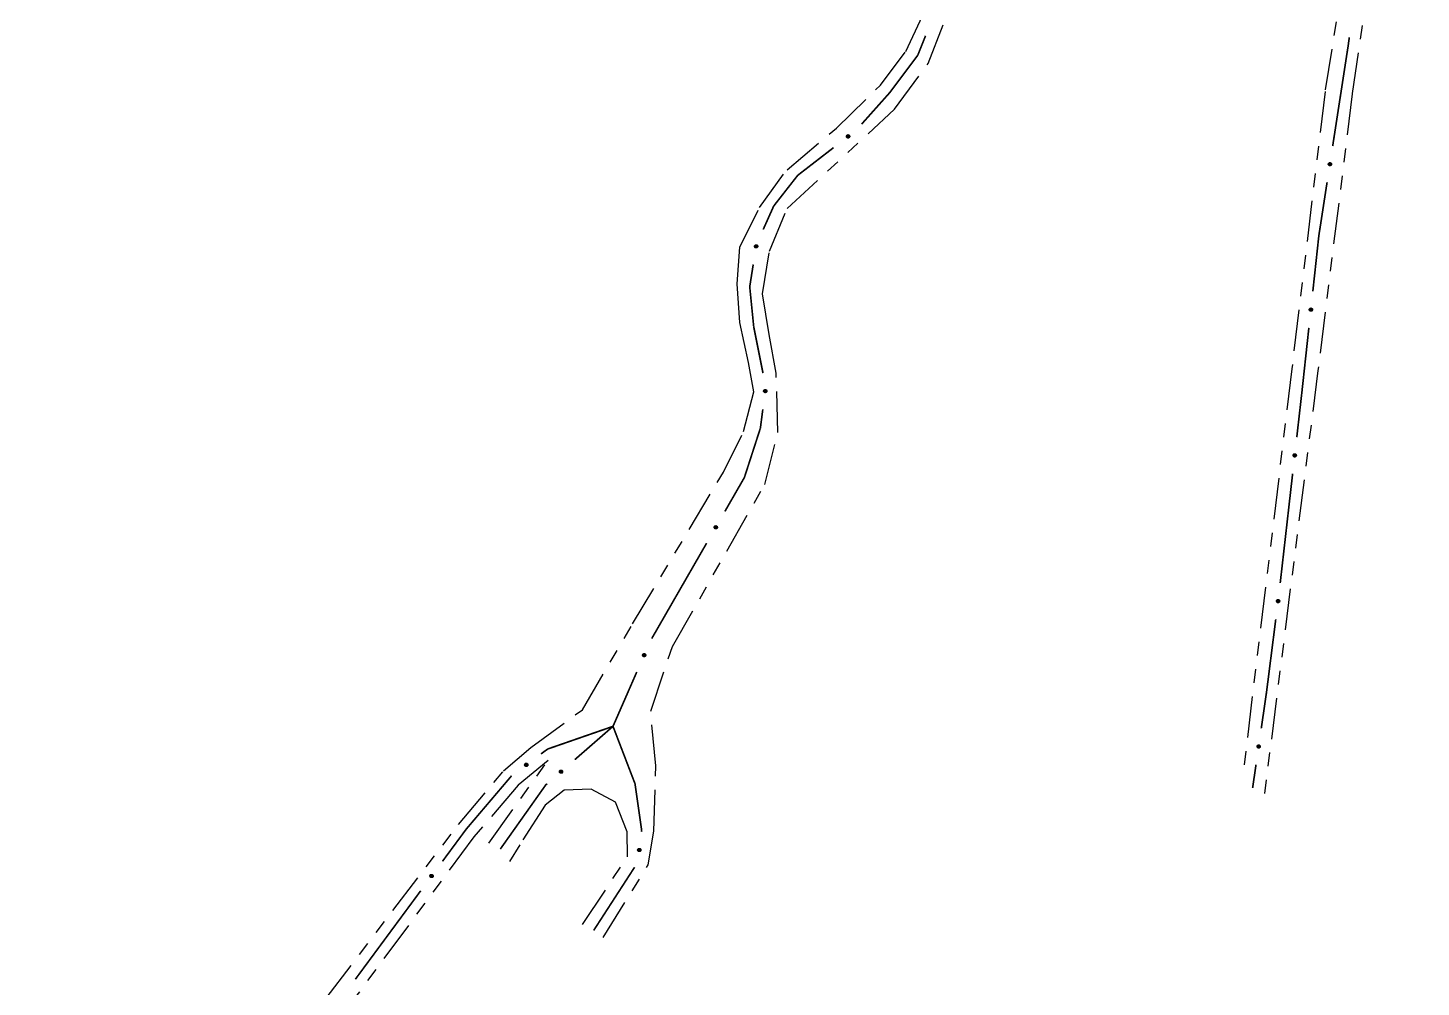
# Model space of a CAD drawing. Extents: x 208948 to 212966, y 4875285 to 4878160.
# Drawn here: x 210011.3 to 210163.3, y 4876806.4 to 4876911.1 of the extents above; entities that cross this region are included whole.
import ezdxf

# ---------------------------------------------------------------- set-up
doc = ezdxf.new("R2010")
doc.units = 0
doc.header["$LTSCALE"] = 1.5
doc.header["$MEASUREMENT"] = 0
doc.linetypes.add('TRACO_25', pattern=[8, 3, -1, 1, -1, 1, -1])
doc.layers.add('SV-EIXO-RUA-N-PAV', color=6, linetype='CONTINUOUS')
doc.layers.add('SV-RUA-NAO-PAV', color=7, linetype='CONTINUOUS')

msp = doc.modelspace()

# ---------------------------------------------------------------- linework, layer by layer
at = {"layer": 'SV-EIXO-RUA-N-PAV', "const_width": 0.18}
for points in [[(210109.25902, 4876910.197276), (210108.516238, 4876908.340323)], [(210155.496897, 4876910.019881), (210155.369215, 4876909.091282)], [(210108.408733, 4876908.071559), (210105.582413, 4876904.303133)], [(210108.516238, 4876908.340323), (210108.408733, 4876908.071559)], [(210155.369215, 4876909.091282), (210153.680379, 4876898.158287)], [(210105.352335, 4876903.996361), (210102.277649, 4876900.552713)], [(210105.582413, 4876904.303133), (210105.352335, 4876903.996361)], [(210099.218569, 4876897.993057), (210096.053429, 4876895.547267)], [(210096.053429, 4876895.547267), (210095.309885, 4876894.972711)], [(210095.309885, 4876894.972711), (210092.807468, 4876891.775177)], [(210153.069735, 4876894.205173), (210152.30643, 4876889.26378)], [(210092.690115, 4876891.625227), (210091.540837, 4876889.061452)], [(210092.807468, 4876891.775177), (210092.690115, 4876891.625227)], [(210152.174791, 4876888.411587), (210151.513493, 4876882.309616)], [(210152.30643, 4876889.26378), (210152.174791, 4876888.411587)], [(210090.455653, 4876885.247326), (210090.142118, 4876883.272055)], [(210090.142118, 4876883.272055), (210090.070346, 4876882.819891)], [(210090.070346, 4876882.819891), (210090.422805, 4876879.295295)], [(210090.422805, 4876879.295295), (210090.506974, 4876878.453608)], [(210090.506974, 4876878.453608), (210091.517779, 4876873.399583)], [(210151.082519, 4876878.332901), (210150.328315, 4876871.37365)], [(210150.325387, 4876871.346634), (210149.763907, 4876866.405608)], [(210150.328315, 4876871.37365), (210150.325387, 4876871.346634)], [(210091.500131, 4876869.449547), (210091.244189, 4876867.465991)], [(210091.234688, 4876867.392359), (210089.715068, 4876862.706866)], [(210091.244189, 4876867.465991), (210091.234688, 4876867.392359)], [(210089.488175, 4876862.007277), (210087.361009, 4876858.311138)], [(210089.715068, 4876862.706866), (210089.488175, 4876862.007277)], [(210149.312268, 4876862.431187), (210147.957352, 4876850.507924)], [(210085.365795, 4876854.844278), (210079.380154, 4876844.443696)], [(210147.471264, 4876846.537648), (210146.463484, 4876838.601378)], [(210077.746874, 4876840.794207), (210075.341961, 4876835.297263)], [(210146.458452, 4876838.561751), (210145.889568, 4876834.642771)], [(210146.463484, 4876838.601378), (210146.458452, 4876838.561751)], [(210068.020619, 4876832.389327), (210074.729117, 4876834.716766)], [(210075.152213, 4876834.863554), (210070.985365, 4876831.233032)], [(210074.729117, 4876834.716766), (210075.152213, 4876834.863554)], [(210075.341961, 4876835.297263), (210075.152213, 4876834.863554)], [(210075.152213, 4876834.863554), (210077.301722, 4876829.261803)], [(210067.298035, 4876831.85408), (210068.020619, 4876832.389327)], [(210145.314945, 4876830.68426), (210145.027634, 4876828.705004)], [(210059.142511, 4876823.656762), (210064.085195, 4876829.471685)], [(210067.969516, 4876828.605362), (210067.802304, 4876828.459673)], [(210077.301722, 4876829.261803), (210077.553669, 4876828.605215)], [(210077.553669, 4876828.605215), (210078.161319, 4876824.351667)], [(210145.027634, 4876828.705004), (210144.945303, 4876828.137839)], [(210067.802304, 4876828.459673), (210063.306357, 4876822.112452)], [(210078.161319, 4876824.351667), (210078.281383, 4876823.511219)], [(210056.546453, 4876820.143618), (210058.923654, 4876823.360592)], [(210058.923654, 4876823.360592), (210059.142511, 4876823.656762)], [(210078.281383, 4876823.511219), (210078.262651, 4876823.361365)], [(210063.306357, 4876822.112452), (210062.853851, 4876821.47362)], [(210077.502066, 4876819.488583), (210073.156056, 4876812.772022)], [(210047.037649, 4876807.275726), (210054.169252, 4876816.926645)], [(210073.156056, 4876812.772022), (210073.041844, 4876812.595512)]]:
    msp.add_lwpolyline(points, dxfattribs=at)
at = {"layer": 'SV-EIXO-RUA-N-PAV'}
for points in [[(210100.982139, 4876899.2167), (210100.976608, 4876899.168106), (210100.961917, 4876899.127472), (210100.939909, 4876899.097108), (210100.913466, 4876899.075348), (210100.883905, 4876899.056132), (210100.849828, 4876899.043335), (210100.808859, 4876899.037509), (210100.760073, 4876899.042715), (210100.719437, 4876899.060501), (210100.688515, 4876899.080484), (210100.664236, 4876899.106751), (210100.646051, 4876899.135781), (210100.633928, 4876899.171618), (210100.628429, 4876899.213193), (210100.634852, 4876899.262123), (210100.649528, 4876899.30186), (210100.671585, 4876899.33067), (210100.698147, 4876899.354911), (210100.728561, 4876899.374166), (210100.762085, 4876899.386536), (210100.803955, 4876899.391997), (210100.852164, 4876899.385018), (210100.891964, 4876899.370833), (210100.921077, 4876899.349185), (210100.944353, 4876899.322498), (210100.963986, 4876899.293083), (210100.978277, 4876899.259363), (210100.982139, 4876899.2167)], [(210153.505781, 4876896.306921), (210153.535236, 4876896.267877), (210153.552567, 4876896.228298), (210153.55752, 4876896.191126), (210153.553332, 4876896.157137), (210153.545131, 4876896.122847), (210153.529236, 4876896.090099), (210153.503543, 4876896.057662), (210153.464583, 4876896.02784), (210153.422871, 4876896.012751), (210153.386688, 4876896.005945), (210153.350995, 4876896.008271), (210153.317817, 4876896.016796), (210153.284347, 4876896.034432), (210153.251729, 4876896.06079), (210153.22269, 4876896.100691), (210153.205965, 4876896.139611), (210153.202118, 4876896.175691), (210153.204684, 4876896.211559), (210153.213476, 4876896.246466), (210153.229265, 4876896.278522), (210153.255863, 4876896.311316), (210153.295625, 4876896.339456), (210153.334252, 4876896.356579), (210153.370268, 4876896.360932), (210153.405524, 4876896.357611), (210153.440017, 4876896.349804), (210153.4736, 4876896.335196), (210153.505781, 4876896.306921)], [(210090.900432, 4876887.347244), (210090.929724, 4876887.308078), (210090.94689, 4876887.268427), (210090.951689, 4876887.231234), (210090.94736, 4876887.197263), (210090.939017, 4876887.163007), (210090.922985, 4876887.130327), (210090.897157, 4876887.097996), (210090.858074, 4876887.068336), (210090.8163, 4876887.053421), (210090.780088, 4876887.046765), (210090.744405, 4876887.04924), (210090.711263, 4876887.057902), (210090.677867, 4876887.075677), (210090.645359, 4876887.102171), (210090.616486, 4876887.142192), (210090.599923, 4876887.181181), (210090.596226, 4876887.217277), (210090.598941, 4876887.253135), (210090.607878, 4876887.288005), (210090.6238, 4876887.319994), (210090.650534, 4876887.352677), (210090.690412, 4876887.380652), (210090.72911, 4876887.397615), (210090.765144, 4876887.401818), (210090.800387, 4876887.39835), (210090.834846, 4876887.3904), (210090.868369, 4876887.375652), (210090.900432, 4876887.347244)], [(210151.422927, 4876880.452242), (210151.45412, 4876880.414572), (210151.473225, 4876880.375818), (210151.479857, 4876880.338909), (210151.477213, 4876880.304765), (210151.470574, 4876880.270139), (210151.456177, 4876880.236705), (210151.43198, 4876880.203137), (210151.394411, 4876880.171581), (210151.353425, 4876880.154618), (210151.317587, 4876880.14618), (210151.281825, 4876880.146888), (210151.248296, 4876880.153901), (210151.214061, 4876880.170003), (210151.180283, 4876880.194857), (210151.149466, 4876880.233402), (210151.130996, 4876880.271524), (210151.125519, 4876880.307393), (210151.126457, 4876880.343341), (210151.133659, 4876880.378611), (210151.14798, 4876880.411348), (210151.173066, 4876880.445313), (210151.211512, 4876880.475225), (210151.249324, 4876880.494081), (210151.285106, 4876880.50006), (210151.320477, 4876880.498339), (210151.355288, 4876880.492102), (210151.389498, 4876880.47903), (210151.422927, 4876880.452242)], [(210091.883636, 4876871.561515), (210091.914055, 4876871.523217), (210091.932368, 4876871.484082), (210091.938247, 4876871.447045), (210091.934907, 4876871.412962), (210091.927564, 4876871.378478), (210091.91249, 4876871.345345), (210091.887614, 4876871.312276), (210091.84941, 4876871.281492), (210091.808087, 4876871.265368), (210091.772085, 4876871.257662), (210091.736345, 4876871.259097), (210091.702965, 4876871.266792), (210091.669066, 4876871.283588), (210091.6358, 4876871.309125), (210091.605775, 4876871.34829), (210091.588085, 4876871.38678), (210091.58334, 4876871.422753), (210091.58501, 4876871.458675), (210091.592929, 4876871.49379), (210091.607914, 4876871.526229), (210091.633686, 4876871.559676), (210091.672734, 4876871.588798), (210091.710922, 4876871.60688), (210091.746819, 4876871.61213), (210091.782147, 4876871.609689), (210091.816823, 4876871.602744), (210091.850761, 4876871.588978), (210091.883636, 4876871.561515)], [(210149.663687, 4876864.54873), (210149.694683, 4876864.510899), (210149.713587, 4876864.472046), (210149.720027, 4876864.435102), (210149.717206, 4876864.400973), (210149.710386, 4876864.366382), (210149.695817, 4876864.333023), (210149.671445, 4876864.299581), (210149.633713, 4876864.268221), (210149.592639, 4876864.251472), (210149.556758, 4876864.24322), (210149.521, 4876864.244113), (210149.487508, 4876864.251301), (210149.453357, 4876864.267581), (210149.419708, 4876864.29261), (210149.389092, 4876864.331315), (210149.370821, 4876864.369532), (210149.36553, 4876864.405429), (210149.366656, 4876864.441372), (210149.374041, 4876864.476603), (210149.388531, 4876864.509266), (210149.413793, 4876864.5431), (210149.452395, 4876864.572811), (210149.490304, 4876864.59147), (210149.526117, 4876864.597264), (210149.561478, 4876864.595359), (210149.596256, 4876864.588941), (210149.630398, 4876864.575692), (210149.663687, 4876864.54873)], [(210086.530479, 4876856.647329), (210086.54387, 4876856.60029), (210086.545761, 4876856.557124), (210086.536975, 4876856.520667), (210086.520811, 4876856.490476), (210086.500796, 4876856.461451), (210086.47416, 4876856.43664), (210086.438497, 4876856.415651), (210086.391405, 4876856.401886), (210086.347058, 4876856.402856), (210086.310855, 4876856.409557), (210086.278403, 4876856.424599), (210086.250532, 4876856.444516), (210086.225675, 4876856.473036), (210086.204758, 4876856.509384), (210086.192063, 4876856.557073), (210086.1905, 4876856.599405), (210086.199924, 4876856.634444), (210086.215253, 4876856.666974), (210086.236042, 4876856.696361), (210086.262329, 4876856.720565), (210086.298964, 4876856.741559), (210086.346198, 4876856.753466), (210086.388401, 4876856.755507), (210086.423564, 4876856.746577), (210086.45525, 4876856.730765), (210086.484605, 4876856.711043), (210086.510661, 4876856.685307), (210086.530479, 4876856.647329)], [(210147.850513, 4876848.650384), (210147.881009, 4876848.612148), (210147.8994, 4876848.573049), (210147.905353, 4876848.536025), (210147.902083, 4876848.501935), (210147.894809, 4876848.467436), (210147.879802, 4876848.434273), (210147.854992, 4876848.401154), (210147.816851, 4876848.370293), (210147.77556, 4876848.354086), (210147.739574, 4876848.346307), (210147.703831, 4876848.34767), (210147.670435, 4876848.355298), (210147.636502, 4876848.372026), (210147.603185, 4876848.397496), (210147.573082, 4876848.4366), (210147.555314, 4876848.475054), (210147.550496, 4876848.511018), (210147.552095, 4876848.546942), (210147.559943, 4876848.582074), (210147.574862, 4876848.614543), (210147.600566, 4876848.648042), (210147.639556, 4876848.677243), (210147.677707, 4876848.695401), (210147.713593, 4876848.700723), (210147.748926, 4876848.698353), (210147.783617, 4876848.691478), (210147.817582, 4876848.677781), (210147.850513, 4876848.650384)], [(210078.706953, 4876842.714033), (210078.725418, 4876842.668744), (210078.732028, 4876842.626045), (210078.72729, 4876842.588845), (210078.714532, 4876842.557064), (210078.697818, 4876842.526021), (210078.674062, 4876842.49844), (210078.640914, 4876842.47367), (210078.595613, 4876842.454827), (210078.551427, 4876842.450931), (210078.514708, 4876842.453625), (210078.480803, 4876842.46502), (210078.450918, 4876842.481762), (210078.423085, 4876842.507387), (210078.39831, 4876842.541224), (210078.380466, 4876842.587234), (210078.374273, 4876842.629139), (210078.3798, 4876842.665001), (210078.391472, 4876842.699014), (210078.408916, 4876842.730503), (210078.432392, 4876842.757442), (210078.466506, 4876842.782324), (210078.512151, 4876842.799335), (210078.553876, 4876842.805989), (210078.589805, 4876842.800967), (210078.623033, 4876842.788721), (210078.654373, 4876842.772336), (210078.683092, 4876842.74961), (210078.706953, 4876842.714033)], [(210145.731836, 4876832.789892), (210145.761645, 4876832.751117), (210145.779335, 4876832.711697), (210145.784627, 4876832.674572), (210145.780749, 4876832.640546), (210145.77286, 4876832.606183), (210145.757264, 4876832.573292), (210145.731867, 4876832.540622), (210145.693181, 4876832.510446), (210145.651608, 4876832.494978), (210145.615488, 4876832.487843), (210145.579775, 4876832.489844), (210145.546521, 4876832.498066), (210145.512892, 4876832.515397), (210145.480035, 4876832.541458), (210145.450634, 4876832.581092), (210145.433556, 4876832.619858), (210145.42938, 4876832.655902), (210145.431619, 4876832.691792), (210145.440093, 4876832.726778), (210145.455589, 4876832.758976), (210145.481887, 4876832.79201), (210145.521392, 4876832.820511), (210145.559861, 4876832.837986), (210145.595836, 4876832.842666), (210145.631121, 4876832.839666), (210145.665684, 4876832.832174), (210145.699399, 4876832.817872), (210145.731836, 4876832.789892)], [(210065.509942, 4876830.666558), (210065.516461, 4876830.71503), (210065.531975, 4876830.755357), (210065.554596, 4876830.785267), (210065.581477, 4876830.806485), (210065.611422, 4876830.825095), (210065.645753, 4876830.837197), (210065.686831, 4876830.842189), (210065.735501, 4876830.835991), (210065.775767, 4876830.817383), (210065.806277, 4876830.796775), (210065.830016, 4876830.770019), (210065.847607, 4876830.740626), (210065.858999, 4876830.704549), (210065.863651, 4876830.662871), (210065.856234, 4876830.614082), (210065.840753, 4876830.574652), (210065.818114, 4876830.546296), (210065.791065, 4876830.522601), (210065.760265, 4876830.503968), (210065.726497, 4876830.492282), (210065.684525, 4876830.487674), (210065.636467, 4876830.495632), (210065.596964, 4876830.510624), (210065.568298, 4876830.532859), (210065.545569, 4876830.560014), (210065.526538, 4876830.589822), (210065.512936, 4876830.623826), (210065.509942, 4876830.666558)], [(210069.658084, 4876829.930587), (210069.65542, 4876829.881751), (210069.643144, 4876829.840324), (210069.62296, 4876829.808719), (210069.597841, 4876829.785441), (210069.569462, 4876829.764521), (210069.536196, 4876829.749741), (210069.495641, 4876829.741516), (210069.446633, 4876829.743845), (210069.405022, 4876829.75921), (210069.372977, 4876829.777341), (210069.347196, 4876829.802135), (210069.327335, 4876829.830045), (210069.313126, 4876829.865107), (210069.305192, 4876829.906287), (210069.308727, 4876829.95551), (210069.321041, 4876829.996041), (210069.341366, 4876830.026099), (210069.366457, 4876830.051859), (210069.395686, 4876830.07287), (210069.428424, 4876830.087189), (210069.469901, 4876830.095103), (210069.518437, 4876830.09097), (210069.559002, 4876830.07915), (210069.589337, 4876830.059252), (210069.614143, 4876830.033979), (210069.635472, 4876830.00577), (210069.65172, 4876829.972949), (210069.658084, 4876829.930587)], [(210078.141633, 4876821.505727), (210078.172204, 4876821.46755), (210078.190672, 4876821.428488), (210078.196697, 4876821.391475), (210078.193494, 4876821.357379), (210078.186287, 4876821.322866), (210078.171345, 4876821.289673), (210078.1466, 4876821.256506), (210078.108519, 4876821.225571), (210078.06726, 4876821.209283), (210078.031288, 4876821.201434), (210077.995543, 4876821.202727), (210077.962133, 4876821.21029), (210077.928167, 4876821.226951), (210077.894801, 4876821.252356), (210077.86462, 4876821.291401), (210077.846778, 4876821.329821), (210077.84189, 4876821.365775), (210077.843418, 4876821.401703), (210077.851197, 4876821.436849), (210077.866053, 4876821.469347), (210077.891692, 4876821.502896), (210077.930624, 4876821.532174), (210077.96874, 4876821.550407), (210078.004616, 4876821.555798), (210078.039953, 4876821.553498), (210078.074657, 4876821.546691), (210078.108649, 4876821.533059), (210078.141633, 4876821.505727)], [(210055.183932, 4876818.484999), (210055.175986, 4876818.533258), (210055.179026, 4876818.576358), (210055.191908, 4876818.611577), (210055.211407, 4876818.63973), (210055.234599, 4876818.666285), (210055.263888, 4876818.6879), (210055.301709, 4876818.704689), (210055.350064, 4876818.712999), (210055.394011, 4876818.706983), (210055.429215, 4876818.696201), (210055.459742, 4876818.677559), (210055.485162, 4876818.654598), (210055.506608, 4876818.623431), (210055.523248, 4876818.584936), (210055.530427, 4876818.536112), (210055.527157, 4876818.493878), (210055.513803, 4876818.46014), (210055.494867, 4876818.429569), (210055.470865, 4876818.402742), (210055.441992, 4876818.38169), (210055.403204, 4876818.365006), (210055.35492, 4876818.358559), (210055.31276, 4876818.361339), (210055.278843, 4876818.374216), (210055.249165, 4876818.393536), (210055.222247, 4876818.416473), (210055.199294, 4876818.445011), (210055.183932, 4876818.484999)]]:
    msp.add_lwpolyline(points, close=True, dxfattribs=at)
for points in [[(210100.803955, 4876899.391997), (210100.628429, 4876899.213193)], [(210100.825956, 4876899.384949), (210100.633274, 4876899.194672)], [(210100.852164, 4876899.385018), (210100.633928, 4876899.171618)], [(210100.762085, 4876899.386536), (210100.634852, 4876899.262123)], [(210100.780117, 4876899.384016), (210100.637495, 4876899.242769)], [(210100.869734, 4876899.377391), (210100.64309, 4876899.157421)], [(210100.891964, 4876899.370833), (210100.646051, 4876899.135781)], [(210100.742278, 4876899.377195), (210100.646967, 4876899.286301)], [(210100.728561, 4876899.374166), (210100.649528, 4876899.30186)], [(210100.903304, 4876899.358496), (210100.657225, 4876899.123508)], [(210100.921077, 4876899.349185), (210100.664236, 4876899.106751)], [(210100.930395, 4876899.334594), (210100.676169, 4876899.09676)], [(210100.944353, 4876899.322498), (210100.688515, 4876899.080484)], [(210100.951843, 4876899.304608), (210100.709003, 4876899.072123)], [(210100.963986, 4876899.293083), (210100.719437, 4876899.060501)], [(210100.967302, 4876899.273443), (210100.743652, 4876899.054062)], [(210100.978277, 4876899.259363), (210100.760073, 4876899.042715)], [(210100.978443, 4876899.238941), (210100.786105, 4876899.043756)], [(210100.982139, 4876899.2167), (210100.808859, 4876899.037509)], [(210100.978051, 4876899.190353), (210100.834938, 4876899.045277)], [(210100.976608, 4876899.168106), (210100.849828, 4876899.043335)], [(210100.968333, 4876899.144906), (210100.873268, 4876899.055927)], [(210100.961917, 4876899.127472), (210100.883905, 4876899.056132)], [(210153.213476, 4876896.246466), (210153.205965, 4876896.139611)], [(210153.221336, 4876896.258108), (210153.214823, 4876896.126566)], [(210153.229265, 4876896.278522), (210153.22269, 4876896.100691)], [(210153.244074, 4876896.289113), (210153.237935, 4876896.088479)], [(210153.255863, 4876896.311316), (210153.251729, 4876896.06079)], [(210153.276669, 4876896.321357), (210153.267997, 4876896.050698)], [(210153.295625, 4876896.339456), (210153.284347, 4876896.034432)], [(210153.313617, 4876896.346026), (210153.300767, 4876896.030448)], [(210153.334252, 4876896.356579), (210153.317817, 4876896.016796)], [(210153.35097, 4876896.355443), (210153.334371, 4876896.015592)], [(210153.370268, 4876896.360932), (210153.350995, 4876896.008271)], [(210153.387073, 4876896.35677), (210153.366527, 4876896.009244)], [(210153.405524, 4876896.357611), (210153.386688, 4876896.005945)], [(210153.423275, 4876896.349797), (210153.407301, 4876896.013992)], [(210153.440017, 4876896.349804), (210153.422871, 4876896.012751)], [(210153.455947, 4876896.337847), (210153.444863, 4876896.024758)], [(210153.4736, 4876896.335196), (210153.464583, 4876896.02784)], [(210153.487785, 4876896.320502), (210153.482742, 4876896.046521)], [(210153.505781, 4876896.306921), (210153.503543, 4876896.057662)], [(210153.520961, 4876896.285002), (210153.517102, 4876896.081254)], [(210153.535236, 4876896.267877), (210153.529236, 4876896.090099)], [(210153.545213, 4876896.245357), (210153.53756, 4876896.115372)], [(210153.552567, 4876896.228298), (210153.545131, 4876896.122847)], [(210090.607878, 4876887.288005), (210090.599923, 4876887.181181)], [(210090.615786, 4876887.299614), (210090.608727, 4876887.1681)], [(210090.6238, 4876887.319994), (210090.616486, 4876887.142192)], [(210090.638653, 4876887.330524), (210090.63168, 4876887.129917)], [(210090.650534, 4876887.352677), (210090.645359, 4876887.102171)], [(210090.671382, 4876887.362632), (210090.661585, 4876887.092011)], [(210090.690412, 4876887.380652), (210090.677867, 4876887.075677)], [(210090.708432, 4876887.387147), (210090.694271, 4876887.071625)], [(210090.72911, 4876887.397615), (210090.711263, 4876887.057902)], [(210090.745824, 4876887.396409), (210090.727812, 4876887.05663)], [(210090.765144, 4876887.401818), (210090.744405, 4876887.04924)], [(210090.781932, 4876887.397586), (210090.759942, 4876887.050149)], [(210090.800387, 4876887.39835), (210090.780088, 4876887.046765)], [(210090.818105, 4876887.390462), (210090.800735, 4876887.054726)], [(210090.834846, 4876887.3904), (210090.8163, 4876887.053421)], [(210090.850726, 4876887.378376), (210090.838341, 4876887.065336)], [(210090.868369, 4876887.375652), (210090.858074, 4876887.068336)], [(210090.882492, 4876887.3609), (210090.87631, 4876887.086942)], [(210090.900432, 4876887.347244), (210090.897157, 4876887.097996)], [(210090.915521, 4876887.325262), (210090.910815, 4876887.121531)], [(210090.929724, 4876887.308078), (210090.922985, 4876887.130327)], [(210090.939607, 4876887.285517), (210090.931414, 4876887.155565)], [(210090.94689, 4876887.268427), (210090.939017, 4876887.163007)], [(210151.133659, 4876880.378611), (210151.130996, 4876880.271524)], [(210151.140984, 4876880.390596), (210151.140436, 4876880.258894)], [(210151.14798, 4876880.411348), (210151.149466, 4876880.233402)], [(210151.162295, 4876880.422599), (210151.165249, 4876880.221893)], [(210151.173066, 4876880.445313), (210151.180283, 4876880.194857)], [(210151.193396, 4876880.456287), (210151.196991, 4876880.185512)], [(210151.211512, 4876880.475225), (210151.214061, 4876880.170003)], [(210151.229188, 4876880.482603), (210151.230645, 4876880.166767)], [(210151.249324, 4876880.494081), (210151.248296, 4876880.153901)], [(210151.266077, 4876880.493703), (210151.264887, 4876880.153449)], [(210151.285106, 4876880.50006), (210151.281825, 4876880.146888)], [(210151.302083, 4876880.496663), (210151.297298, 4876880.148564)], [(210151.320477, 4876880.498339), (210151.317587, 4876880.14618)], [(210151.338563, 4876880.491337), (210151.337815, 4876880.155153)], [(210151.355288, 4876880.492102), (210151.353425, 4876880.154618)], [(210151.371743, 4876880.480879), (210151.37485, 4876880.167609)], [(210151.389498, 4876880.47903), (210151.394411, 4876880.171581)], [(210151.404334, 4876880.464994), (210151.411705, 4876880.191065)], [(210151.422927, 4876880.452242), (210151.43198, 4876880.203137)], [(210151.439084, 4876880.431033), (210151.444457, 4876880.227319)], [(210151.45412, 4876880.414572), (210151.456177, 4876880.236705)], [(210151.465106, 4876880.392527), (210151.463349, 4876880.262329)], [(210151.473225, 4876880.375818), (210151.470574, 4876880.270139)], [(210091.592929, 4876871.49379), (210091.588085, 4876871.38678)], [(210091.600496, 4876871.505624), (210091.597266, 4876871.373961)], [(210091.607914, 4876871.526229), (210091.605775, 4876871.34829)], [(210091.622455, 4876871.537187), (210091.62132, 4876871.336461)], [(210091.633686, 4876871.559676), (210091.6358, 4876871.309125)], [(210091.654236, 4876871.570233), (210091.652315, 4876871.299442)], [(210091.672734, 4876871.588798), (210091.669066, 4876871.283588)], [(210091.690557, 4876871.595815), (210091.68558, 4876871.280015)], [(210091.710922, 4876871.60688), (210091.702965, 4876871.266792)], [(210091.727663, 4876871.606161), (210091.719544, 4876871.266002)], [(210091.746819, 4876871.61213), (210091.736345, 4876871.259097)], [(210091.763722, 4876871.608388), (210091.751848, 4876871.260458)], [(210091.782147, 4876871.609689), (210091.772085, 4876871.257662)], [(210091.800087, 4876871.60232), (210091.792491, 4876871.26622)], [(210091.816823, 4876871.602744), (210091.808087, 4876871.265368)], [(210091.833046, 4876871.591188), (210091.829772, 4876871.27792)], [(210091.850761, 4876871.588978), (210091.84941, 4876871.281492)], [(210091.865307, 4876871.574642), (210091.867097, 4876871.30062)], [(210091.883636, 4876871.561515), (210091.887614, 4876871.312276)], [(210091.899358, 4876871.53998), (210091.900581, 4876871.336199)], [(210091.914055, 4876871.523217), (210091.91249, 4876871.345345)], [(210091.924591, 4876871.500953), (210091.920182, 4876871.370818)], [(210091.932368, 4876871.484082), (210091.927564, 4876871.378478)], [(210149.374041, 4876864.476603), (210149.370821, 4876864.369532)], [(210149.381427, 4876864.488551), (210149.380195, 4876864.356853)], [(210149.388531, 4876864.509266), (210149.389092, 4876864.331315)], [(210149.402905, 4876864.520443), (210149.404815, 4876864.319723)], [(210149.413793, 4876864.5431), (210149.419708, 4876864.29261)], [(210149.43418, 4876864.553968), (210149.436368, 4876864.283178)], [(210149.452395, 4876864.572811), (210149.453357, 4876864.267581)], [(210149.470109, 4876864.580098), (210149.469924, 4876864.264259)], [(210149.490304, 4876864.59147), (210149.487508, 4876864.251301)], [(210149.507054, 4876864.591006), (210149.504096, 4876864.250762)], [(210149.526117, 4876864.597264), (210149.521, 4876864.244113)], [(210149.543075, 4876864.593779), (210149.536481, 4876864.245709)], [(210149.561478, 4876864.595359), (210149.556758, 4876864.24322)], [(210149.579528, 4876864.588263), (210149.577032, 4876864.252087)], [(210149.596256, 4876864.588941), (210149.592639, 4876864.251472)], [(210149.612652, 4876864.577633), (210149.614131, 4876864.264351)], [(210149.630398, 4876864.575692), (210149.633713, 4876864.268221)], [(210149.645161, 4876864.561579), (210149.651108, 4876864.287615)], [(210149.663687, 4876864.54873), (210149.671445, 4876864.299581)], [(210149.679734, 4876864.527437), (210149.684047, 4876864.323698)], [(210149.694683, 4876864.510899), (210149.695817, 4876864.333023)], [(210149.705555, 4876864.488797), (210149.703121, 4876864.35861)], [(210149.713587, 4876864.472046), (210149.710386, 4876864.366382)], [(210086.236042, 4876856.696361), (210086.1905, 4876856.599405)], [(210086.262329, 4876856.720565), (210086.192063, 4876856.557073)], [(210086.247571, 4876856.704384), (210086.194058, 4876856.584043)], [(210086.279962, 4876856.725102), (210086.201878, 4876856.540184)], [(210086.298964, 4876856.741559), (210086.204758, 4876856.509384)], [(210086.321992, 4876856.743421), (210086.216291, 4876856.494104)], [(210086.346198, 4876856.753466), (210086.225675, 4876856.473036)], [(210086.365349, 4876856.753105), (210086.239553, 4876856.463398)], [(210086.388401, 4876856.755507), (210086.250532, 4876856.444516)], [(210086.403585, 4876856.748418), (210086.265538, 4876856.437423)], [(210086.423564, 4876856.746577), (210086.278403, 4876856.424599)], [(210086.437737, 4876856.736635), (210086.293241, 4876856.419906)], [(210086.45525, 4876856.730765), (210086.310855, 4876856.409557)], [(210086.468988, 4876856.717075), (210086.332983, 4876856.409629)], [(210086.484605, 4876856.711043), (210086.347058, 4876856.402856)], [(210086.495151, 4876856.694146), (210086.371899, 4876856.406124)], [(210086.510661, 4876856.685307), (210086.391405, 4876856.401886)], [(210086.518592, 4876856.666486), (210086.415078, 4876856.412762)], [(210086.530479, 4876856.647329), (210086.438497, 4876856.415651)], [(210086.536732, 4876856.62141), (210086.459652, 4876856.432765)], [(210086.54387, 4876856.60029), (210086.47416, 4876856.43664)], [(210086.545054, 4876856.575688), (210086.491038, 4876856.45721)], [(210086.545761, 4876856.557124), (210086.500796, 4876856.461451)], [(210147.559943, 4876848.582074), (210147.555314, 4876848.475054)], [(210147.567486, 4876848.593923), (210147.564521, 4876848.462253)], [(210147.574862, 4876848.614543), (210147.573082, 4876848.4366)], [(210147.589381, 4876848.62553), (210147.58865, 4876848.424802)], [(210147.600566, 4876848.648042), (210147.603185, 4876848.397496)], [(210147.621095, 4876848.65864), (210147.61972, 4876848.387845)], [(210147.639556, 4876848.677243), (210147.636502, 4876848.372026)], [(210147.657364, 4876848.684295), (210147.653024, 4876848.368486)], [(210147.677707, 4876848.695401), (210147.670435, 4876848.355298)], [(210147.69445, 4876848.694716), (210147.687016, 4876848.354541)], [(210147.713593, 4876848.700723), (210147.703831, 4876848.34767)], [(210147.730504, 4876848.697015), (210147.719331, 4876848.349062)], [(210147.748926, 4876848.698353), (210147.739574, 4876848.346307)], [(210147.766881, 4876848.691021), (210147.759962, 4876848.354907)], [(210147.783617, 4876848.691478), (210147.77556, 4876848.354086)], [(210147.799863, 4876848.679955), (210147.79722, 4876848.366681)], [(210147.817582, 4876848.677781), (210147.816851, 4876848.370293)], [(210147.832157, 4876848.663475), (210147.834499, 4876848.389457)], [(210147.850513, 4876848.650384), (210147.854992, 4876848.401154)], [(210147.866278, 4876848.628881), (210147.867911, 4876848.425103)], [(210147.881009, 4876848.612148), (210147.879802, 4876848.434273)], [(210147.891589, 4876848.589905), (210147.887442, 4876848.459761)], [(210147.8994, 4876848.573049), (210147.894809, 4876848.467436)], [(210078.408916, 4876842.730503), (210078.374273, 4876842.629139)], [(210078.419497, 4876842.739741), (210078.379493, 4876842.614261)], [(210078.432392, 4876842.757442), (210078.380466, 4876842.587234)], [(210078.449421, 4876842.763884), (210078.392072, 4876842.571522)], [(210078.466506, 4876842.782324), (210078.39831, 4876842.541224)], [(210078.489191, 4876842.786699), (210078.411449, 4876842.527299)], [(210078.512151, 4876842.799335), (210078.423085, 4876842.507387)], [(210078.531226, 4876842.801075), (210078.437936, 4876842.499328)], [(210078.553876, 4876842.805989), (210078.450918, 4876842.481762)], [(210078.569745, 4876842.800606), (210078.46661, 4876842.476357)], [(210078.589805, 4876842.800967), (210078.480803, 4876842.46502)], [(210078.604983, 4876842.792637), (210078.496066, 4876842.461981)], [(210078.623033, 4876842.788721), (210078.514708, 4876842.453625)], [(210078.638189, 4876842.77662), (210078.536695, 4876842.456121)], [(210078.654373, 4876842.772336), (210078.551427, 4876842.450931)], [(210078.666707, 4876842.756696), (210078.575761, 4876842.456902)], [(210078.683092, 4876842.74961), (210078.595613, 4876842.454827)], [(210078.693038, 4876842.731772), (210078.617953, 4876842.468231)], [(210078.706953, 4876842.714033), (210078.640914, 4876842.47367)], [(210078.716009, 4876842.688955), (210078.660066, 4876842.492999)], [(210078.725418, 4876842.668744), (210078.674062, 4876842.49844)], [(210078.729291, 4876842.64442), (210078.688584, 4876842.520736)], [(210078.732028, 4876842.626045), (210078.697818, 4876842.526021)], [(210145.440093, 4876832.726778), (210145.433556, 4876832.619858)], [(210145.447847, 4876832.73849), (210145.442532, 4876832.606895)], [(210145.455589, 4876832.758976), (210145.450634, 4876832.581092)], [(210145.470302, 4876832.769701), (210145.465989, 4876832.569019)], [(210145.481887, 4876832.79201), (210145.480035, 4876832.541458)], [(210145.502602, 4876832.802241), (210145.496394, 4876832.531514)], [(210145.521392, 4876832.820511), (210145.512892, 4876832.515397)], [(210145.539323, 4876832.827245), (210145.529348, 4876832.511563)], [(210145.559861, 4876832.837986), (210145.546521, 4876832.498066)], [(210145.576589, 4876832.837002), (210145.563085, 4876832.497014)], [(210145.595836, 4876832.842666), (210145.579775, 4876832.489844)], [(210145.612679, 4876832.838657), (210145.595298, 4876832.490959)], [(210145.631121, 4876832.839666), (210145.615488, 4876832.487843)], [(210145.648943, 4876832.832014), (210145.636027, 4876832.496077)], [(210145.665684, 4876832.832174), (210145.651608, 4876832.494978)], [(210145.681722, 4876832.820362), (210145.673489, 4876832.507185)], [(210145.699399, 4876832.817872), (210145.693181, 4876832.510446)], [(210145.713717, 4876832.803308), (210145.711169, 4876832.529292)], [(210145.731836, 4876832.789892), (210145.731867, 4876832.540622)], [(210145.747215, 4876832.768111), (210145.745211, 4876832.564336)], [(210145.761645, 4876832.751117), (210145.757264, 4876832.573292)], [(210145.771826, 4876832.728689), (210145.765358, 4876832.59864)], [(210145.779335, 4876832.711697), (210145.77286, 4876832.606183)], [(210065.509942, 4876830.666558), (210065.686831, 4876830.842189)], [(210065.512936, 4876830.623826), (210065.735501, 4876830.835991)], [(210065.513185, 4876830.644247), (210065.709454, 4876830.83548)], [(210065.514566, 4876830.692817), (210065.6606, 4876830.834952)], [(210065.516461, 4876830.71503), (210065.645753, 4876830.837197)], [(210065.523622, 4876830.609526), (210065.751688, 4876830.824313)], [(210065.525206, 4876830.738057), (210065.622061, 4876830.825084)], [(210065.526538, 4876830.589822), (210065.775767, 4876830.817383)], [(210065.531975, 4876830.755357), (210065.611422, 4876830.825095)], [(210065.538445, 4876830.578053), (210065.785963, 4876830.805551)], [(210065.545569, 4876830.560014), (210065.806277, 4876830.796775)], [(210065.559278, 4876830.547636), (210065.818289, 4876830.780251)], [(210065.568298, 4876830.532859), (210065.830016, 4876830.770019)], [(210065.585877, 4876830.523189), (210065.836685, 4876830.753123)], [(210065.596964, 4876830.510624), (210065.847607, 4876830.740626)], [(210065.619056, 4876830.503615), (210065.850127, 4876830.718929)], [(210065.636467, 4876830.495632), (210065.858999, 4876830.704549)], [(210065.662671, 4876830.495168), (210065.859183, 4876830.681487)], [(210065.684525, 4876830.487674), (210065.863651, 4876830.662871)], [(210065.70852, 4876830.495168), (210065.853985, 4876830.633486)], [(210065.726497, 4876830.492282), (210065.856234, 4876830.614082)], [(210065.74649, 4876830.501219), (210065.843629, 4876830.590155)], [(210065.760265, 4876830.503968), (210065.840753, 4876830.574652)], [(210069.469901, 4876830.095103), (210069.305192, 4876829.906287)], [(210069.428424, 4876830.087189), (210069.308727, 4876829.95551)], [(210069.492279, 4876830.089361), (210069.311118, 4876829.888083)], [(210069.446574, 4876830.085735), (210069.312504, 4876829.936345)], [(210069.518437, 4876830.09097), (210069.313126, 4876829.865107)], [(210069.409201, 4876830.076699), (210069.3194, 4876829.980359)], [(210069.395686, 4876830.07287), (210069.321041, 4876829.996041)], [(210069.536425, 4876830.08439), (210069.323108, 4876829.851474)], [(210069.559002, 4876830.07915), (210069.327335, 4876829.830045)], [(210069.571048, 4876830.067501), (210069.339212, 4876829.818451)], [(210069.589337, 4876830.059252), (210069.347196, 4876829.802135)], [(210069.599498, 4876830.045235), (210069.359696, 4876829.792863)], [(210069.614143, 4876830.033979), (210069.372977, 4876829.777341)], [(210069.622671, 4876830.016561), (210069.393921, 4876829.770199)], [(210069.635472, 4876830.00577), (210069.405022, 4876829.75921)], [(210069.639937, 4876829.986359), (210069.429573, 4876829.754207)], [(210069.65172, 4876829.972949), (210069.446633, 4876829.743845)], [(210069.653087, 4876829.952571), (210069.472558, 4876829.746414)], [(210069.658084, 4876829.930587), (210069.495641, 4876829.741516)], [(210069.655552, 4876829.904045), (210069.521217, 4876829.750805)], [(210069.65542, 4876829.881751), (210069.536196, 4876829.749741)], [(210069.648524, 4876829.858105), (210069.558855, 4876829.76369)], [(210069.643144, 4876829.840324), (210069.569462, 4876829.764521)], [(210077.851197, 4876821.436849), (210077.846778, 4876821.329821)], [(210077.858717, 4876821.448713), (210077.85601, 4876821.317038)], [(210077.866053, 4876821.469347), (210077.86462, 4876821.291401)], [(210077.88055, 4876821.480362), (210077.880212, 4876821.279634)], [(210077.891692, 4876821.502896), (210077.894801, 4876821.252356)], [(210077.9122, 4876821.513535), (210077.911354, 4876821.242738)], [(210077.930624, 4876821.532174), (210077.928167, 4876821.226951)], [(210077.948419, 4876821.539261), (210077.944696, 4876821.223444)], [(210077.96874, 4876821.550407), (210077.962133, 4876821.21029)], [(210077.985484, 4876821.549754), (210077.978714, 4876821.209565)], [(210078.004616, 4876821.555798), (210077.995543, 4876821.202727)], [(210078.021534, 4876821.552124), (210078.011041, 4876821.204149)], [(210078.039953, 4876821.553498), (210078.031288, 4876821.201434)], [(210078.057923, 4876821.5462), (210078.05166, 4876821.210073)], [(210078.074657, 4876821.546691), (210078.06726, 4876821.209283)], [(210078.090926, 4876821.535199), (210078.088895, 4876821.221921)], [(210078.108649, 4876821.533059), (210078.108519, 4876821.225571)], [(210078.123252, 4876821.518782), (210078.12613, 4876821.244769)], [(210078.141633, 4876821.505727), (210078.1466, 4876821.256506)], [(210078.157441, 4876821.484255), (210078.159471, 4876821.28048)], [(210078.172204, 4876821.46755), (210078.171345, 4876821.289673)], [(210078.182828, 4876821.445328), (210078.178935, 4876821.315176)], [(210078.190672, 4876821.428488), (210078.186287, 4876821.322866)], [(210055.175986, 4876818.533258), (210055.263888, 4876818.6879)], [(210055.177613, 4876818.557835), (210055.244776, 4876818.669387)], [(210055.179026, 4876818.576358), (210055.234599, 4876818.666285)], [(210055.180672, 4876818.511461), (210055.278742, 4876818.690097)], [(210055.183932, 4876818.484999), (210055.301709, 4876818.704689)], [(210055.193559, 4876818.464612), (210055.325305, 4876818.704892)], [(210055.199294, 4876818.445011), (210055.350064, 4876818.712999)], [(210055.213696, 4876818.434462), (210055.368959, 4876818.706566)], [(210055.222247, 4876818.416473), (210055.394011, 4876818.706983)], [(210055.237076, 4876818.408702), (210055.407223, 4876818.698651)], [(210055.249165, 4876818.393536), (210055.429215, 4876818.696201)], [(210055.265895, 4876818.385709), (210055.445535, 4876818.683913)], [(210055.278843, 4876818.374216), (210055.459742, 4876818.677559)], [(210055.298482, 4876818.370112), (210055.471062, 4876818.663353)], [(210055.31276, 4876818.361339), (210055.485162, 4876818.654598)], [(210055.335935, 4876818.361099), (210055.493918, 4876818.634587)], [(210055.35492, 4876818.358559), (210055.506608, 4876818.623431)], [(210055.380114, 4876818.365779), (210055.51353, 4876818.601431)], [(210055.403204, 4876818.365006), (210055.523248, 4876818.584936)], [(210055.423957, 4876818.379191), (210055.5226, 4876818.554009)], [(210055.441992, 4876818.38169), (210055.530427, 4876818.536112)], [(210055.458497, 4876818.396084), (210055.525373, 4876818.509544)], [(210055.470865, 4876818.402742), (210055.527157, 4876818.493878)]]:
    msp.add_lwpolyline(points, dxfattribs=at)
at = {"layer": 'SV-RUA-NAO-PAV', "linetype": 'TRACO_25'}
for points in [[(210434.234718, 4876872.428137, 12.632302), (210423.294598, 4876879.18353, 12.632302), (210369.527188, 4876911.867883, 12.651209), (210334.141706, 4876935.380948, 12.840275), (210325.260524, 4876940.641653, 12.632302), (210304.498896, 4876949.182927, 12.594489), (210277.938146, 4876955.704117, 12.651209), (210255.479095, 4876955.9846, 12.36761), (210233.409943, 4876950.299297, 12.329797), (210225.710399, 4876948.144537, 12.525557), (210211.522452, 4876944.745193, 12.79819), (210193.102104, 4876942.292837, 13.145177), (210176.661542, 4876941.189362, 13.145177), (210165.423732, 4876940.49229, 13.145177), (210161.608618, 4876940.427628, 13.169962), (210161.026652, 4876939.780998, 13.169962), (210160.638674, 4876938.29375, 13.169962), (210159.927382, 4876932.086108, 13.169962), (210155.821285, 4876903.860732, 13.169962), (210152.070834, 4876873.663136, 13.169962), (210146.102274, 4876826.479619, 13.169962)], [(210157.373196, 4876932.441754, 13.169962), (210152.846789, 4876904.119383, 13.169962), (210149.225664, 4876873.857125, 13.169962), (210143.926565, 4876829.953028, 13.169962)], [(210074.082122, 4876811.824561, 14.161353), (210078.994906, 4876819.768637, 14.186138), (210079.62207, 4876823.427093, 14.186138), (210079.815485, 4876830.543994, 14.186138), (210079.262006, 4876836.534063, 14.186138), (210081.641298, 4876843.56, 14.161353), (210091.720371, 4876861.251045, 14.161353), (210093.1429, 4876866.903984, 14.161353), (210092.958546, 4876873.385209, 14.161353), (210092.178489, 4876877.623362, 14.161353), (210091.470692, 4876882.062309, 14.161353), (210092.233566, 4876886.694409, 14.210923), (210094.169501, 4876891.366047, 14.086999), (210105.862483, 4876902.180637, 13.963075), (210109.542065, 4876907.173751, 14.012645), (210114.178219, 4876919.150167, 13.715227)], [(210043.868633, 4876805.210818, 14.086999), (210058.298497, 4876824.158785, 14.086999), (210063.211281, 4876830.012315, 14.086999), (210066.180136, 4876832.573732, 14.086999), (210071.810265, 4876836.68227, 14.086999), (210077.288923, 4876846.029722, 14.012645), (210087.208072, 4876862.594358, 14.012645), (210089.396632, 4876867.044245, 14.012645), (210090.513313, 4876871.3559, 14.012645), (210089.94683, 4876874.547238, 14.012645), (210088.990364, 4876878.908138, 14.012645), (210088.684986, 4876883.127192, 14.012645), (210089.006719, 4876887.129139, 14.012645), (210091.122031, 4876891.453181, 14.012645), (210094.138746, 4876895.588507, 14.012645), (210099.522593, 4876900.103017, 13.938291), (210104.329589, 4876904.810269, 13.888721), (210107.102912, 4876908.467818, 13.690442), (210108.924239, 4876912.36343, 13.690442)], [(210061.598766, 4876822.122217, 14.03743), (210068.067771, 4876831.156097, 14.086999), (210064.81116, 4876828.458846, 14.086999), (210059.96676, 4876822.801615, 14.086999), (210047.062931, 4876805.35039, 14.086999), (210030.649335, 4876783.282966, 13.913506), (210020.24399, 4876768.472376, 16.193707), (210011.3036, 4876755.637522, 12.588428)], [(210071.82859, 4876813.253709, 14.161353), (210076.725137, 4876820.635705, 14.062214), (210076.689199, 4876823.358867, 14.062214), (210075.423015, 4876826.591501, 14.062214), (210072.757522, 4876828.007696, 14.062214), (210069.812553, 4876827.896204, 14.062214), (210067.736531, 4876826.27127, 14.062214), (210064.997076, 4876821.939486, 14.03743), (210063.847424, 4876820.126145, 14.03743)]]:
    msp.add_polyline3d(points, dxfattribs=at)

doc.saveas('drawing.dxf')
